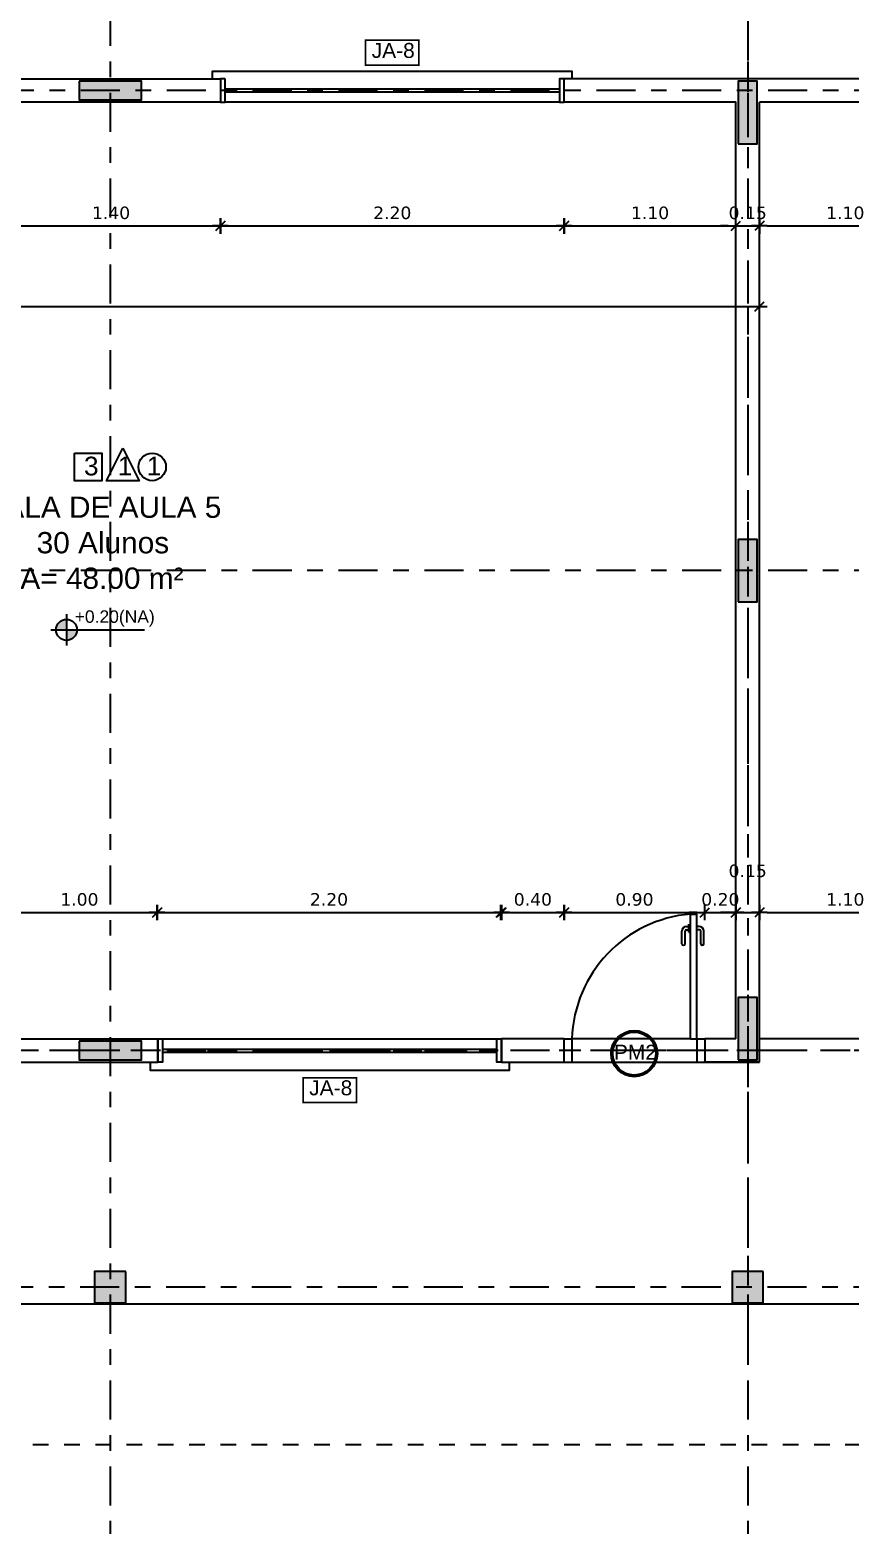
# Model space of a CAD drawing. Extents: x 183 to 373, y 23 to 105.
# Drawn here: x 252.84 to 258.08, y 87.59 to 97.22 of the extents above; entities that cross this region are included whole.
import ezdxf

# ---------------------------------------------------------------- set-up
doc = ezdxf.new("R2010")
doc.units = 0
doc.header["$LTSCALE"] = 0.005
doc.header["$PDMODE"] = 66
for name, pattern in [('C5', [60, 50, -5, 0, -5]), ('DASHDOT', [25.4, 12.7, -6.35, 0, -6.35]), ('HIDDEN', [9.525, 6.35, -3.175])]:
    doc.linetypes.add(name, pattern=pattern)
doc.layers.get('0').update_dxf_attribs({"linetype": 'CONTINUOUS'})
doc.layers.get('DEFPOINTS').update_dxf_attribs({"linetype": 'CONTINUOUS'})
for name, color, linetype in [('A-COTAS', 1, 'CONTINUOUS'), ('A-PAREDE', 5, 'CONTINUOUS'), ('A-PILAR', 6, 'CONTINUOUS'), ('A-PILAR_EIXO', 5, 'DASHDOT'), ('A-PISOS-NIVEL', 1, 'CONTINUOUS'), ('A-PORTA', 2, 'CONTINUOUS'), ('A-SOLEIRA', 1, 'CONTINUOUS'), ('AR-ESQ', 2, 'CONTINUOUS'), ('AR-PRJ-COB', 2, 'HIDDEN'), ('ARQ-CTA-1_050', 1, 'CONTINUOUS'), ('ARQ-EXO-1_100', 251, 'C5'), ('ARQ-HTC', 9, 'CONTINUOUS'), ('ARQ-SMB-1_050', 1, 'CONTINUOUS'), ('ARQ-SMB-1_100', 1, 'CONTINUOUS'), ('ARQ-TXT-1_050', 2, 'CONTINUOUS'), ('ARQ-TXT-1_075', 2, 'CONTINUOUS')]:
    doc.layers.add(name, color=color, linetype=linetype)
doc.styles.add('A20', font='arial.ttf', dxfattribs={"height": 0.2})
doc.styles.add('ESC-50-A20', font='arial.ttf', dxfattribs={"height": 0.1})
doc.styles.add('FNDE Texto Cota 0050', font='verdana.ttf', dxfattribs={"height": 0.08})
doc.dimstyles.new('FNDE 1-0050', dxfattribs={"dimscale": 5, "dimtxt": 0.08, "dimasz": 0.01, "dimexe": 0.15, "dimexo": 0.15, "dimgap": 0.01, "dimtad": 1, "dimzin": 1, "dimdsep": 46, "dimtxsty": 'FNDE Texto Cota 0050', "dimblk": 'tic', "dimcen": 0.015, "dimdle": 0.15, "dimse1": 1, "dimse2": 1, "dimclrd": 251, "dimclre": 251, "dimclrt": 256, "dimaunit": 1, "dimadec": 3, "dimazin": 0, "dimtfac": 1, "dimtix": 1, "dimtmove": 2, "dimatfit": 3, "dimfxl": 0.15, "dimtvp": 1, "dimtolj": 1, "dimtzin": 0, "dimarcsym": 0})

# ---------------------------------------------------------------- blocks, each defined once
blk = doc.blocks.new('tic')
at = {"color": 251}
for p, q in [((-1, 0), (1, 0)), ((0, -1), (0, 1))]:
    blk.add_line(p, q, dxfattribs=at)
blk.add_line((-0.6, -0.6), (0.6, 0.6))
blk = doc.blocks.new('*D21')
at = {"layer": 'ARQ-CTA-1_050', "color": 251, "lineweight": -2, "transparency": 16777216}
for p, q in [((257.3033, 95.9645), (257.2533, 95.9645)), ((257.3533, 95.9645), (257.5033, 95.9645)), ((257.5533, 95.9645), (257.6033, 95.9645))]:
    blk.add_line(p, q, dxfattribs=at)
at = {"layer": 'DEFPOINTS', "color": 0, "transparency": 16777216}
for p in [(257.5033, 96.9064), (257.3533, 96.7564), (257.5033, 95.9645)]:
    blk.add_point(p, dxfattribs=at)
at = {"layer": 'ARQ-CTA-1_050', "color": 251, "lineweight": -2, "transparency": 16777216, "xscale": 0.05, "yscale": 0.05, "zscale": 0.05}
blk.add_blockref('tic', (257.3533, 95.9645), dxfattribs=at)
at = {"layer": 'ARQ-CTA-1_050', "color": 251, "lineweight": -2, "transparency": 16777216, "xscale": 0.05, "yscale": 0.05, "zscale": 0.05, "rotation": 180}
blk.add_blockref('tic', (257.5033, 95.9645), dxfattribs=at)
at = {"layer": 'ARQ-CTA-1_050', "transparency": 16777216, "insert": (257.4283, 96.0478), "char_height": 0.08, "attachment_point": 5, "style": 'FNDE Texto Cota 0050'}
blk.add_mtext('\\A1;0.15', dxfattribs=at)
blk = doc.blocks.new('*D32')
at = {"layer": 'ARQ-CTA-1_050', "color": 251, "lineweight": -2, "transparency": 16777216}
blk.add_line((252.7033, 91.5663), (253.5983, 91.5663), dxfattribs=at)
at = {"layer": 'DEFPOINTS', "color": 0, "transparency": 16777216}
for p in [(253.6483, 91.5663), (252.6533, 90.7564), (253.6483, 90.7564)]:
    blk.add_point(p, dxfattribs=at)
at = {"layer": 'ARQ-CTA-1_050', "color": 251, "lineweight": -2, "transparency": 16777216, "xscale": 0.05, "yscale": 0.05, "zscale": 0.05, "rotation": 180}
blk.add_blockref('tic', (252.6533, 91.5663), dxfattribs=at)
at = {"layer": 'ARQ-CTA-1_050', "color": 251, "lineweight": -2, "transparency": 16777216, "xscale": 0.05, "yscale": 0.05, "zscale": 0.05}
blk.add_blockref('tic', (253.6483, 91.5663), dxfattribs=at)
at = {"layer": 'ARQ-CTA-1_050', "transparency": 16777216, "insert": (253.1508, 91.6495), "char_height": 0.08, "attachment_point": 5, "style": 'FNDE Texto Cota 0050'}
blk.add_mtext('\\A1;1.00', dxfattribs=at)
blk = doc.blocks.new('*D33')
at = {"layer": 'ARQ-CTA-1_050', "color": 251, "lineweight": -2, "transparency": 16777216}
blk.add_line((253.6983, 91.5663), (255.7983, 91.5663), dxfattribs=at)
at = {"layer": 'DEFPOINTS', "color": 0, "transparency": 16777216}
for p in [(255.8483, 91.5663), (253.6483, 90.7564), (255.8483, 90.7564)]:
    blk.add_point(p, dxfattribs=at)
at = {"layer": 'ARQ-CTA-1_050', "color": 251, "lineweight": -2, "transparency": 16777216, "xscale": 0.05, "yscale": 0.05, "zscale": 0.05, "rotation": 180}
blk.add_blockref('tic', (253.6483, 91.5663), dxfattribs=at)
at = {"layer": 'ARQ-CTA-1_050', "color": 251, "lineweight": -2, "transparency": 16777216, "xscale": 0.05, "yscale": 0.05, "zscale": 0.05}
blk.add_blockref('tic', (255.8483, 91.5663), dxfattribs=at)
at = {"layer": 'ARQ-CTA-1_050', "transparency": 16777216, "insert": (254.7483, 91.6496), "char_height": 0.08, "attachment_point": 5, "style": 'FNDE Texto Cota 0050'}
blk.add_mtext('\\A1;2.20', dxfattribs=at)
blk = doc.blocks.new('*D34')
at = {"layer": 'ARQ-CTA-1_050', "color": 251, "lineweight": -2, "transparency": 16777216}
for p, q in [((257.3033, 91.5663), (257.2533, 91.5663)), ((257.3533, 91.5663), (257.5033, 91.5663)), ((257.5533, 91.5663), (257.6033, 91.5663))]:
    blk.add_line(p, q, dxfattribs=at)
at = {"layer": 'DEFPOINTS', "color": 0, "transparency": 16777216}
for p in [(257.5033, 91.5663), (257.3533, 90.7564), (257.5033, 90.6064)]:
    blk.add_point(p, dxfattribs=at)
at = {"layer": 'ARQ-CTA-1_050', "color": 251, "lineweight": -2, "transparency": 16777216, "xscale": 0.05, "yscale": 0.05, "zscale": 0.05}
blk.add_blockref('tic', (257.3533, 91.5663), dxfattribs=at)
at = {"layer": 'ARQ-CTA-1_050', "color": 251, "lineweight": -2, "transparency": 16777216, "xscale": 0.05, "yscale": 0.05, "zscale": 0.05, "rotation": 180}
blk.add_blockref('tic', (257.5033, 91.5663), dxfattribs=at)
at = {"layer": 'ARQ-CTA-1_050', "transparency": 16777216, "insert": (257.4283, 91.8324), "char_height": 0.08, "attachment_point": 5, "style": 'FNDE Texto Cota 0050'}
blk.add_mtext('\\A1;0.15', dxfattribs=at)
blk = doc.blocks.new('*D35')
at = {"layer": 'ARQ-CTA-1_050', "color": 251, "lineweight": -2, "transparency": 16777216}
blk.add_line((216.6533, 95.4479), (257.4533, 95.4479), dxfattribs=at)
at = {"layer": 'DEFPOINTS', "color": 0, "transparency": 16777216}
for p in [(216.6033, 96.9064), (257.5033, 96.9064), (257.5033, 95.4479)]:
    blk.add_point(p, dxfattribs=at)
at = {"layer": 'ARQ-CTA-1_050', "color": 251, "lineweight": -2, "transparency": 16777216, "xscale": 0.05, "yscale": 0.05, "zscale": 0.05, "rotation": 180}
blk.add_blockref('tic', (216.6033, 95.4479), dxfattribs=at)
at = {"layer": 'ARQ-CTA-1_050', "color": 251, "lineweight": -2, "transparency": 16777216, "xscale": 0.05, "yscale": 0.05, "zscale": 0.05}
blk.add_blockref('tic', (257.5033, 95.4479), dxfattribs=at)
at = {"layer": 'ARQ-CTA-1_050', "transparency": 16777216, "insert": (237.0533, 95.5311), "char_height": 0.08, "attachment_point": 5, "style": 'FNDE Texto Cota 0050'}
blk.add_mtext('\\A1;40.90', dxfattribs=at)
blk = doc.blocks.new('*D52')
at = {"layer": 'ARQ-CTA-1_050', "color": 251, "lineweight": -2, "transparency": 16777216}
blk.add_line((252.7033, 95.9645), (254.0033, 95.9645), dxfattribs=at)
at = {"layer": 'DEFPOINTS', "color": 0, "transparency": 16777216}
for p in [(252.6533, 96.7564), (254.0533, 96.7564), (254.0533, 95.9645)]:
    blk.add_point(p, dxfattribs=at)
at = {"layer": 'ARQ-CTA-1_050', "color": 251, "lineweight": -2, "transparency": 16777216, "xscale": 0.05, "yscale": 0.05, "zscale": 0.05, "rotation": 180}
blk.add_blockref('tic', (252.6533, 95.9645), dxfattribs=at)
at = {"layer": 'ARQ-CTA-1_050', "color": 251, "lineweight": -2, "transparency": 16777216, "xscale": 0.05, "yscale": 0.05, "zscale": 0.05}
blk.add_blockref('tic', (254.0533, 95.9645), dxfattribs=at)
at = {"layer": 'ARQ-CTA-1_050', "transparency": 16777216, "insert": (253.3533, 96.0478), "char_height": 0.08, "attachment_point": 5, "style": 'FNDE Texto Cota 0050'}
blk.add_mtext('\\A1;1.40', dxfattribs=at)
blk = doc.blocks.new('*D53')
at = {"layer": 'ARQ-CTA-1_050', "color": 251, "lineweight": -2, "transparency": 16777216}
blk.add_line((254.1033, 95.9645), (256.2033, 95.9645), dxfattribs=at)
at = {"layer": 'DEFPOINTS', "color": 0, "transparency": 16777216}
for p in [(254.0533, 96.7564), (256.2533, 96.7564), (256.2533, 95.9645)]:
    blk.add_point(p, dxfattribs=at)
at = {"layer": 'ARQ-CTA-1_050', "color": 251, "lineweight": -2, "transparency": 16777216, "xscale": 0.05, "yscale": 0.05, "zscale": 0.05, "rotation": 180}
blk.add_blockref('tic', (254.0533, 95.9645), dxfattribs=at)
at = {"layer": 'ARQ-CTA-1_050', "color": 251, "lineweight": -2, "transparency": 16777216, "xscale": 0.05, "yscale": 0.05, "zscale": 0.05}
blk.add_blockref('tic', (256.2533, 95.9645), dxfattribs=at)
at = {"layer": 'ARQ-CTA-1_050', "transparency": 16777216, "insert": (255.1533, 96.0478), "char_height": 0.08, "attachment_point": 5, "style": 'FNDE Texto Cota 0050'}
blk.add_mtext('\\A1;2.20', dxfattribs=at)
blk = doc.blocks.new('*D54')
at = {"layer": 'ARQ-CTA-1_050', "color": 251, "lineweight": -2, "transparency": 16777216}
blk.add_line((256.3033, 95.9645), (257.3033, 95.9645), dxfattribs=at)
at = {"layer": 'DEFPOINTS', "color": 0, "transparency": 16777216}
for p in [(256.2533, 96.7564), (257.3533, 96.7564), (257.3533, 95.9645)]:
    blk.add_point(p, dxfattribs=at)
at = {"layer": 'ARQ-CTA-1_050', "color": 251, "lineweight": -2, "transparency": 16777216, "xscale": 0.05, "yscale": 0.05, "zscale": 0.05, "rotation": 180}
blk.add_blockref('tic', (256.2533, 95.9645), dxfattribs=at)
at = {"layer": 'ARQ-CTA-1_050', "color": 251, "lineweight": -2, "transparency": 16777216, "xscale": 0.05, "yscale": 0.05, "zscale": 0.05}
blk.add_blockref('tic', (257.3533, 95.9645), dxfattribs=at)
at = {"layer": 'ARQ-CTA-1_050', "transparency": 16777216, "insert": (256.8033, 96.0478), "char_height": 0.08, "attachment_point": 5, "style": 'FNDE Texto Cota 0050'}
blk.add_mtext('\\A1;1.10', dxfattribs=at)
blk = doc.blocks.new('*D95')
at = {"layer": 'ARQ-CTA-1_050', "color": 251, "lineweight": -2, "transparency": 16777216}
blk.add_line((255.9033, 91.5663), (256.2033, 91.5663), dxfattribs=at)
at = {"layer": 'DEFPOINTS', "color": 0, "transparency": 16777216}
for p in [(256.2533, 91.5663), (255.8533, 90.7564), (256.2533, 90.7564)]:
    blk.add_point(p, dxfattribs=at)
at = {"layer": 'ARQ-CTA-1_050', "color": 251, "lineweight": -2, "transparency": 16777216, "xscale": 0.05, "yscale": 0.05, "zscale": 0.05, "rotation": 180}
blk.add_blockref('tic', (255.8533, 91.5663), dxfattribs=at)
at = {"layer": 'ARQ-CTA-1_050', "color": 251, "lineweight": -2, "transparency": 16777216, "xscale": 0.05, "yscale": 0.05, "zscale": 0.05}
blk.add_blockref('tic', (256.2533, 91.5663), dxfattribs=at)
at = {"layer": 'ARQ-CTA-1_050', "transparency": 16777216, "insert": (256.0533, 91.6495), "char_height": 0.08, "attachment_point": 5, "style": 'FNDE Texto Cota 0050'}
blk.add_mtext('\\A1;0.40', dxfattribs=at)
blk = doc.blocks.new('*D96')
at = {"layer": 'ARQ-CTA-1_050', "color": 251, "lineweight": -2, "transparency": 16777216}
blk.add_line((256.3033, 91.5663), (257.1033, 91.5663), dxfattribs=at)
at = {"layer": 'DEFPOINTS', "color": 0, "transparency": 16777216}
for p in [(257.1533, 91.5663), (256.2533, 90.7564), (257.1533, 90.7564)]:
    blk.add_point(p, dxfattribs=at)
at = {"layer": 'ARQ-CTA-1_050', "color": 251, "lineweight": -2, "transparency": 16777216, "xscale": 0.05, "yscale": 0.05, "zscale": 0.05, "rotation": 180}
blk.add_blockref('tic', (256.2533, 91.5663), dxfattribs=at)
at = {"layer": 'ARQ-CTA-1_050', "color": 251, "lineweight": -2, "transparency": 16777216, "xscale": 0.05, "yscale": 0.05, "zscale": 0.05}
blk.add_blockref('tic', (257.1533, 91.5663), dxfattribs=at)
at = {"layer": 'ARQ-CTA-1_050', "transparency": 16777216, "insert": (256.7033, 91.6495), "char_height": 0.08, "attachment_point": 5, "style": 'FNDE Texto Cota 0050'}
blk.add_mtext('\\A1;0.90', dxfattribs=at)
blk = doc.blocks.new('*D97')
at = {"layer": 'ARQ-CTA-1_050', "color": 251, "lineweight": -2, "transparency": 16777216}
for p, q in [((257.1033, 91.5663), (257.0533, 91.5663)), ((257.1533, 91.5663), (257.3533, 91.5663)), ((257.4033, 91.5663), (257.4533, 91.5663))]:
    blk.add_line(p, q, dxfattribs=at)
at = {"layer": 'DEFPOINTS', "color": 0, "transparency": 16777216}
for p in [(257.3533, 91.5663), (257.1533, 90.7564), (257.3533, 90.7564)]:
    blk.add_point(p, dxfattribs=at)
at = {"layer": 'ARQ-CTA-1_050', "color": 251, "lineweight": -2, "transparency": 16777216, "xscale": 0.05, "yscale": 0.05, "zscale": 0.05}
blk.add_blockref('tic', (257.1533, 91.5663), dxfattribs=at)
at = {"layer": 'ARQ-CTA-1_050', "color": 251, "lineweight": -2, "transparency": 16777216, "xscale": 0.05, "yscale": 0.05, "zscale": 0.05, "rotation": 180}
blk.add_blockref('tic', (257.3533, 91.5663), dxfattribs=at)
at = {"layer": 'ARQ-CTA-1_050', "transparency": 16777216, "insert": (257.2533, 91.6496), "char_height": 0.08, "attachment_point": 5, "style": 'FNDE Texto Cota 0050'}
blk.add_mtext('\\A1;0.20', dxfattribs=at)
blk = doc.blocks.new('FNDE-Nível Planta-1_050')
at = {"linetype": 'Continuous', "ltscale": 0.5}
h = blk.add_hatch(color=251, dxfattribs=at)
h.paths.add_polyline_path([(135.6984, 5.8271), (135.6984, 5.8943, 0.414214), (135.6312, 5.8271)])
h.paths.add_polyline_path([(135.6984, 5.8271), (135.6984, 5.7599, 0.414214), (135.7656, 5.8271)])
at = {"color": 251}
for p, q in [((135.6984, 5.9279), (135.6984, 5.7263)), ((135.5976, 5.8271), (135.7656, 5.8271)), ((135.7656, 5.8271), (136.1984, 5.8271))]:
    blk.add_line(p, q, dxfattribs=at)
blk.add_circle((135.6984, 5.8271), 0.0672, dxfattribs=at)
blk = doc.blocks.new('*D155')
at = {"layer": 'ARQ-CTA-1_050', "color": 251, "lineweight": -2, "transparency": 16777216}
blk.add_line((257.5533, 91.5663), (258.5533, 91.5663), dxfattribs=at)
at = {"layer": 'DEFPOINTS', "color": 0, "transparency": 16777216}
for p in [(258.6033, 91.5663), (257.5033, 90.7564), (258.6033, 90.7564)]:
    blk.add_point(p, dxfattribs=at)
at = {"layer": 'ARQ-CTA-1_050', "color": 251, "lineweight": -2, "transparency": 16777216, "xscale": 0.05, "yscale": 0.05, "zscale": 0.05, "rotation": 180}
blk.add_blockref('tic', (257.5033, 91.5663), dxfattribs=at)
at = {"layer": 'ARQ-CTA-1_050', "color": 251, "lineweight": -2, "transparency": 16777216, "xscale": 0.05, "yscale": 0.05, "zscale": 0.05}
blk.add_blockref('tic', (258.6033, 91.5663), dxfattribs=at)
at = {"layer": 'ARQ-CTA-1_050', "transparency": 16777216, "insert": (258.0533, 91.6495), "char_height": 0.08, "attachment_point": 5, "style": 'FNDE Texto Cota 0050'}
blk.add_mtext('\\A1;1.10', dxfattribs=at)
blk = doc.blocks.new('*D160')
at = {"layer": 'ARQ-CTA-1_050', "color": 251, "lineweight": -2, "transparency": 16777216}
blk.add_line((257.5533, 95.9645), (258.5533, 95.9645), dxfattribs=at)
at = {"layer": 'DEFPOINTS', "color": 0, "transparency": 16777216}
for p in [(257.5033, 96.5014), (258.6033, 96.5014), (258.6033, 95.9645)]:
    blk.add_point(p, dxfattribs=at)
at = {"layer": 'ARQ-CTA-1_050', "color": 251, "lineweight": -2, "transparency": 16777216, "xscale": 0.05, "yscale": 0.05, "zscale": 0.05, "rotation": 180}
blk.add_blockref('tic', (257.5033, 95.9645), dxfattribs=at)
at = {"layer": 'ARQ-CTA-1_050', "color": 251, "lineweight": -2, "transparency": 16777216, "xscale": 0.05, "yscale": 0.05, "zscale": 0.05}
blk.add_blockref('tic', (258.6033, 95.9645), dxfattribs=at)
at = {"layer": 'ARQ-CTA-1_050', "transparency": 16777216, "insert": (258.0533, 96.0478), "char_height": 0.08, "attachment_point": 5, "style": 'FNDE Texto Cota 0050'}
blk.add_mtext('\\A1;1.10', dxfattribs=at)
blk = doc.blocks.new('*D145')
at = {"layer": 'ARQ-CTA-1_050', "color": 251, "lineweight": -2, "transparency": 16777216}
blk.add_line((257.5533, 91.5663), (258.5533, 91.5663), dxfattribs=at)
at = {"layer": 'DEFPOINTS', "color": 0, "transparency": 16777216}
for p in [(258.6033, 91.5663), (257.5033, 90.7564), (258.6033, 90.7564)]:
    blk.add_point(p, dxfattribs=at)
at = {"layer": 'ARQ-CTA-1_050', "color": 251, "lineweight": -2, "transparency": 16777216, "xscale": 0.05, "yscale": 0.05, "zscale": 0.05, "rotation": 180}
blk.add_blockref('tic', (257.5033, 91.5663), dxfattribs=at)
at = {"layer": 'ARQ-CTA-1_050', "color": 251, "lineweight": -2, "transparency": 16777216, "xscale": 0.05, "yscale": 0.05, "zscale": 0.05}
blk.add_blockref('tic', (258.6033, 91.5663), dxfattribs=at)
at = {"layer": 'ARQ-CTA-1_050', "transparency": 16777216, "insert": (258.0533, 91.6495), "char_height": 0.08, "attachment_point": 5, "style": 'FNDE Texto Cota 0050'}
blk.add_mtext('\\A1;1.10', dxfattribs=at)
blk = doc.blocks.new('*D166')
at = {"layer": 'ARQ-CTA-1_050', "color": 251, "lineweight": -2, "transparency": 16777216}
blk.add_line((241.1033, 98.6732), (265.6033, 98.6732), dxfattribs=at)
at = {"layer": 'DEFPOINTS', "color": 0, "transparency": 16777216}
for p in [(265.6533, 98.6732), (241.0533, 96.9064), (265.6533, 96.9064)]:
    blk.add_point(p, dxfattribs=at)
at = {"layer": 'ARQ-CTA-1_050', "color": 251, "lineweight": -2, "transparency": 16777216, "xscale": 0.05, "yscale": 0.05, "zscale": 0.05, "rotation": 180}
blk.add_blockref('tic', (241.0533, 98.6732), dxfattribs=at)
at = {"layer": 'ARQ-CTA-1_050', "color": 251, "lineweight": -2, "transparency": 16777216, "xscale": 0.05, "yscale": 0.05, "zscale": 0.05}
blk.add_blockref('tic', (265.6533, 98.6732), dxfattribs=at)
at = {"layer": 'ARQ-CTA-1_050', "transparency": 16777216, "insert": (253.3533, 98.7565), "char_height": 0.08, "attachment_point": 5, "style": 'FNDE Texto Cota 0050'}
blk.add_mtext('\\A1;24.60', dxfattribs=at)

msp = doc.modelspace()

# ---------------------------------------------------------------- hatches: boundary and pattern name
at = {"layer": 'A-COTAS'}
h = msp.add_hatch(color=253, dxfattribs=at)
h.dxf.hatch_style = 1
h.paths.add_polyline_path([(253.4483, 89.2664), (253.2483, 89.2664), (253.2483, 89.0664), (253.4483, 89.0664)])
h = msp.add_hatch(color=253, dxfattribs=at)
h.dxf.hatch_style = 1
h.paths.add_polyline_path([(257.5283, 89.2664), (257.3283, 89.2664), (257.3283, 89.0664), (257.5283, 89.0664)])
at = {"layer": 'ARQ-HTC'}
h = msp.add_hatch(color=253, dxfattribs=at)
h.dxf.hatch_style = 1
h.paths.add_polyline_path([(253.1483, 96.8914), (253.1483, 96.7714), (253.5483, 96.7714), (253.5483, 96.8914)])
h = msp.add_hatch(color=253, dxfattribs=at)
h.dxf.hatch_style = 1
h.paths.add_polyline_path([(257.3683, 96.4914), (257.4883, 96.4914), (257.4883, 96.8914), (257.3683, 96.8914)])
h = msp.add_hatch(color=253, dxfattribs=at)
h.dxf.hatch_style = 1
h.paths.add_polyline_path([(257.3683, 93.5564), (257.4883, 93.5564), (257.4883, 93.9564), (257.3683, 93.9564)])
h = msp.add_hatch(color=253, dxfattribs=at)
h.dxf.hatch_style = 1
h.paths.add_polyline_path([(257.3683, 90.6214), (257.4883, 90.6214), (257.4883, 91.0214), (257.3683, 91.0214)])
h = msp.add_hatch(color=253, dxfattribs=at)
h.dxf.hatch_style = 1
h.paths.add_polyline_path([(253.1483, 90.7414), (253.1483, 90.6214), (253.5483, 90.6214), (253.5483, 90.7414)])
at = {"layer": 'ARQ-SMB-1_100'}
h = msp.add_hatch(color=252, dxfattribs=at)
edge = h.paths.add_edge_path()
edge.add_arc((256.7023, 90.6622), 0.1479, 0, 360)
edge = h.paths.add_edge_path(flags=17)
edge.add_arc((256.7023, 90.6622), 0.1372, 0, 360)

# ---------------------------------------------------------------- linework, layer by layer
at = {"layer": 'A-PAREDE'}
for p, q in [((256.2533, 96.7564), (256.2533, 96.9064)), ((257.3533, 90.7564), (257.3533, 96.7564)), ((257.5033, 90.6064), (257.5033, 96.7564)), ((257.5033, 90.7564), (257.5033, 96.7564)), ((258.6033, 96.7564), (257.5033, 96.7564)), ((252.6533, 90.7564), (253.6533, 90.7564)), ((253.6533, 90.7564), (253.6533, 90.6064)), ((255.8533, 90.6064), (255.8533, 90.7564)), ((257.1533, 90.7564), (257.1533, 90.6064)), ((257.3533, 90.7564), (257.1533, 90.7564)), ((258.6033, 90.7564), (257.5033, 90.7564)), ((252.6533, 90.6064), (253.6533, 90.6064)), ((257.1474, 90.6064), (257.5033, 90.6064)), ((257.5033, 90.6064), (257.1474, 90.6064))]:
    msp.add_line(p, q, dxfattribs=at)
for points in [[(254.0533, 96.9064), (254.0533, 96.7564), (252.6533, 96.7564), (252.6533, 96.9064)], [(256.2533, 90.7564), (255.8533, 90.7564), (255.8533, 90.6064), (256.2533, 90.6064)]]:
    msp.add_lwpolyline(points, close=True, dxfattribs=at)
for points in [[(258.6033, 96.9064), (256.2533, 96.9064)], [(257.3533, 90.7564), (257.3533, 90.7564), (257.3533, 96.7564), (256.2533, 96.7564)]]:
    msp.add_lwpolyline(points, dxfattribs=at)
at = {"layer": 'A-PILAR', "color": 6}
for points in [[(253.1483, 96.8914), (253.1483, 96.7714), (253.5483, 96.7714), (253.5483, 96.8914)], [(257.3683, 96.4914), (257.4883, 96.4914), (257.4883, 96.8914), (257.3683, 96.8914)], [(257.3683, 93.5564), (257.4883, 93.5564), (257.4883, 93.9564), (257.3683, 93.9564)], [(257.3683, 90.6214), (257.4883, 90.6214), (257.4883, 91.0214), (257.3683, 91.0214)], [(253.1483, 90.7414), (253.1483, 90.6214), (253.5483, 90.6214), (253.5483, 90.7414)], [(253.4483, 89.2664), (253.2483, 89.2664), (253.2483, 89.0664), (253.4483, 89.0664)], [(257.5283, 89.2664), (257.3283, 89.2664), (257.3283, 89.0664), (257.5283, 89.0664)]]:
    msp.add_lwpolyline(points, close=True, dxfattribs=at)
at = {"layer": 'A-PILAR_EIXO', "color": 8, "linetype": 'DASHDOT', "ltscale": 3}
for p, q in [((257.4283, 97.2151), (257.4283, 88.7701)), ((265.9327, 90.6814), (208.2176, 90.6814))]:
    msp.add_line(p, q, dxfattribs=at)
at = {"layer": 'A-PISOS-NIVEL', "color": 2}
msp.add_line((265.6533, 89.0564), (241.0533, 89.0564), dxfattribs=at)
at = {"layer": 'A-PORTA', "color": 1}
for p, q in [((257.0074, 91.3661), (257.0074, 91.4461)), ((257.0274, 91.3661), (257.0274, 91.4461)), ((257.0374, 91.4761), (257.0524, 91.4761)), ((257.0374, 91.4561), (257.0524, 91.4561)), ((257.0524, 91.4411), (257.0524, 91.4911)), ((257.0524, 91.4411), (257.0574, 91.4411)), ((257.1024, 91.4411), (257.0974, 91.4411)), ((257.1024, 91.4411), (257.1024, 91.4911)), ((257.1174, 91.4761), (257.1024, 91.4761)), ((257.1174, 91.4561), (257.1024, 91.4561)), ((257.1274, 91.3661), (257.1274, 91.4461)), ((257.1474, 91.3661), (257.1474, 91.4461))]:
    msp.add_line(p, q, dxfattribs=at)
for centre, radius, start, end in [((257.1324, 90.7297), 0.8295, 94.77878, 178.14987), ((257.0374, 91.4461), 0.03, 90, 180), ((257.0374, 91.4461), 0.01, 90, 180), ((257.1174, 91.4461), 0.03, 0, 90), ((257.1174, 91.4461), 0.01, 0, 90), ((257.0174, 91.3661), 0.01, 180, 0), ((257.1374, 91.3661), 0.01, 180, 0)]:
    msp.add_arc(centre, radius, start, end, dxfattribs=at)
at = {"layer": 'A-SOLEIRA'}
for p, q in [((257.0633, 90.7564), (256.3033, 90.7564)), ((256.3033, 90.6064), (257.1033, 90.6064))]:
    msp.add_line(p, q, dxfattribs=at)
at = {"layer": 'AR-ESQ'}
for p, q in [((256.2233, 96.8414), (254.0833, 96.8414)), ((256.2233, 96.8214), (254.0833, 96.8214)), ((257.0633, 90.7564), (257.0633, 91.5564)), ((257.0633, 91.5564), (257.1033, 91.5564)), ((257.1033, 90.7564), (257.1033, 91.5564)), ((256.2533, 90.7564), (256.3033, 90.7564)), ((256.3033, 90.7564), (256.3033, 90.6064)), ((257.0633, 90.7564), (257.1033, 90.7564)), ((257.1033, 90.7564), (257.1033, 90.6064)), ((257.1033, 90.7564), (257.1533, 90.7564)), ((253.6833, 90.6914), (255.8233, 90.6914)), ((253.6833, 90.6714), (255.8233, 90.6714)), ((256.2533, 90.6064), (256.3033, 90.6064)), ((257.1033, 90.6064), (257.1533, 90.6064))]:
    msp.add_line(p, q, dxfattribs=at)
at = {"layer": 'AR-ESQ', "color": 1}
for p, q in [((256.2233, 96.7564), (254.0833, 96.7564)), ((253.6833, 90.7564), (255.8233, 90.7564))]:
    msp.add_line(p, q, dxfattribs=at)
for points in [[(254.0033, 96.9064), (254.0033, 96.9564), (256.3033, 96.9564), (256.3033, 96.9064)], [(253.6033, 90.6064), (253.6033, 90.5564), (255.9033, 90.5564), (255.9033, 90.6064)]]:
    msp.add_lwpolyline(points, dxfattribs=at)
at = {"layer": 'AR-ESQ'}
for points in [[(254.0833, 96.9064), (254.0533, 96.9064), (254.0533, 96.7564), (254.0833, 96.7564)], [(256.2533, 96.9064), (256.2233, 96.9064), (256.2233, 96.7564), (256.2533, 96.7564)], [(253.6533, 90.7564), (253.6833, 90.7564), (253.6833, 90.6064), (253.6533, 90.6064)], [(255.8233, 90.7564), (255.8533, 90.7564), (255.8533, 90.6064), (255.8233, 90.6064)]]:
    msp.add_lwpolyline(points, close=True, dxfattribs=at)
at = {"layer": 'AR-PRJ-COB', "ltscale": 0.5}
msp.add_lwpolyline([(207.5533, 97.8064), (266.5533, 97.8064), (266.5533, 88.1564), (207.5533, 88.1564)], close=True, dxfattribs=at)
at = {"layer": 'ARQ-EXO-1_100'}
for p, q in [((253.3483, 99.0181), (253.3483, 87.5852)), ((257.4283, 99.0181), (257.4283, 87.5852)), ((267.1596, 96.8314, 2.4175), (205.9957, 96.8314, -17.4415)), ((267.1596, 93.7564, 19.859), (205.9957, 93.7564)), ((267.1596, 90.6814, 2.4175), (205.9957, 90.6814, -17.4415)), ((267.1555, 89.1664, 19.8837), (205.9916, 89.1664))]:
    msp.add_line(p, q, dxfattribs=at)
at = {"layer": 'ARQ-SMB-1_100', "color": 252, "ltscale": 10, "const_width": 0.0107}
for points in [[(254.9828, 96.9936), (255.3237, 96.9936), (255.3237, 97.1536), (254.9828, 97.1536)], [(254.5828, 90.3481), (254.9237, 90.3481), (254.9237, 90.5081), (254.5828, 90.5081)]]:
    msp.add_lwpolyline(points, close=True, dxfattribs=at)
at = {"layer": 'ARQ-SMB-1_100'}
msp.add_lwpolyline([(253.4287, 94.5416), (253.5332, 94.3326), (253.3242, 94.3326), (253.4287, 94.5416)], dxfattribs=at)
msp.add_lwpolyline([(253.1193, 94.5086), (253.2953, 94.5086), (253.2953, 94.3326), (253.1193, 94.3326)], close=True, dxfattribs=at)
msp.add_circle((253.6168, 94.4206), 0.088, dxfattribs=at)
at = {"layer": 'ARQ-SMB-1_100', "color": 252}
for radius in [0.1479, 0.1372]:
    msp.add_circle((256.7023, 90.6622), radius, dxfattribs=at)

# ---------------------------------------------------------------- block references
at = {"layer": 'ARQ-SMB-1_050'}
msp.add_blockref('FNDE-Nível Planta-1_050', (117.3696, 87.5498), dxfattribs=at)

# ---------------------------------------------------------------- texts
at = {"layer": 'ARQ-SMB-1_050', "style": 'ESC-50-A20'}
msp.add_attdef('+0.20(NA)', (253.1207, 93.4219), 'NA', height=0.08, dxfattribs=at)
at = {"layer": 'ARQ-TXT-1_050', "char_height": 0.12, "width": 0.086252, "attachment_point": 1, "style": 'A20'}
for s, insert in [('3', (253.1801, 94.4862)), ('1', (253.3958, 94.4862)), ('1', (253.5816, 94.4862))]:
    msp.add_mtext(s, dxfattribs=dict(at, insert=insert))
at = {"layer": 'ARQ-TXT-1_050', "insert": (252.0988, 94.2312), "char_height": 0.136533, "attachment_point": 1, "style": 'ESC-50-A20'}
msp.add_mtext_dynamic_manual_height_columns('\\pi0.44485;SALA DE AULA 5 \\P\\pi0.77827;30 Alunos       \\P\\pi0.67419;A= 48.00 m²', width=2.389517, gutter_width=1, heights=[0], dxfattribs=at)
at = {"layer": 'ARQ-TXT-1_075', "style": 'ESC-50-A20'}
for tag, p in [('JA-8', (255.0216, 97.0407)), ('PM2', (256.5718, 90.6232)), ('JA-8', (254.6216, 90.3952))]:
    msp.add_attdef(tag, p, '', height=0.096, dxfattribs=at)

# ---------------------------------------------------------------- dimensions: what is measured, and where the dimension line sits
at = {"layer": 'ARQ-CTA-1_050'}
for base, p1, p2, picture, middle in [((265.6533, 98.6732), (241.0533, 96.9064), (265.6533, 96.9064), '*D166', (253.3533, 98.7565)), ((257.5033, 95.4479), (216.6033, 96.9064), (257.5033, 96.9064), '*D35', (237.0533, 95.5311)), ((257.5033, 95.9645), (257.3533, 96.7564), (257.5033, 96.9064), '*D21', (257.4283, 96.0478)), ((254.0533, 95.9645), (252.6533, 96.7564), (254.0533, 96.7564), '*D52', (253.3533, 96.0478)), ((256.2533, 95.9645), (254.0533, 96.7564), (256.2533, 96.7564), '*D53', (255.1533, 96.0478)), ((257.3533, 95.9645), (256.2533, 96.7564), (257.3533, 96.7564), '*D54', (256.8033, 96.0478)), ((258.6033, 95.9645), (257.5033, 96.5014), (258.6033, 96.5014), '*D160', (258.0533, 96.0478)), ((253.6482742871, 91.566260535), (252.6532742871, 90.7564469288), (253.6482742871, 90.7564469288), '*D32', (253.1507742871, 91.6495379024)), ((255.8483, 91.5663), (253.6483, 90.7564), (255.8483, 90.7564), '*D33', (254.7483, 91.6496)), ((256.2533, 91.5663), (255.8533, 90.7564), (256.2533, 90.7564), '*D95', (256.0533, 91.6495)), ((257.1533, 91.5663), (256.2533, 90.7564), (257.1533, 90.7564), '*D96', (256.7033, 91.6495)), ((257.3533, 91.5663), (257.1533, 90.7564), (257.3533, 90.7564), '*D97', (257.2533, 91.6496)), ((258.6033, 91.5663), (257.5033, 90.7564), (258.6033, 90.7564), '*D155', (258.0533, 91.6495)), ((258.6033, 91.5663), (257.5033, 90.7564), (258.6033, 90.7564), '*D145', (258.0533, 91.6495))]:
    dim = msp.add_linear_dim(base=base, p1=p1, p2=p2, dimstyle='FNDE 1-0050', override={"dimtad": 0}, dxfattribs=at)
    dim.commit()
    dim.dimension.update_dxf_attribs({"geometry": picture, "text_midpoint": middle})
dim = msp.add_linear_dim(base=(257.5033, 91.5663), p1=(257.3533, 90.7564), p2=(257.5033, 90.6064), dimstyle='FNDE 1-0050', override={"dimtad": 0}, dxfattribs=at)
dim.commit()
dim.dimension.update_dxf_attribs({"geometry": '*D34', "text_midpoint": (257.4283, 91.8324), "dimtype": 160})

doc.saveas('drawing.dxf')
